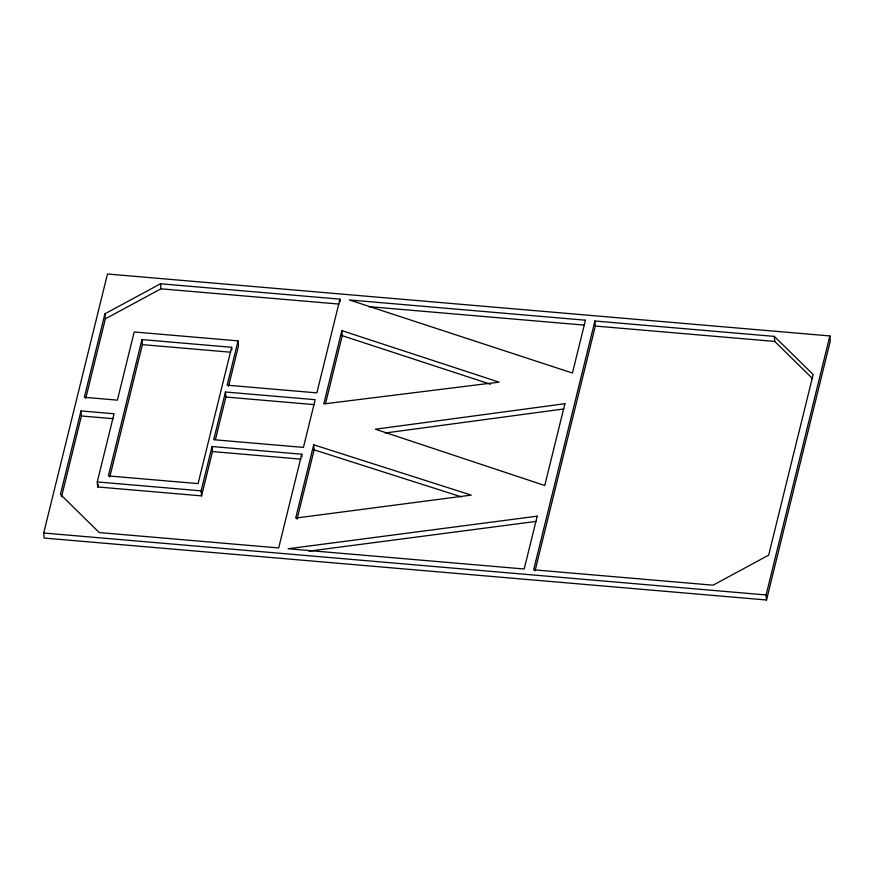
<?xml version="1.0" encoding="UTF-8"?>
<svg xmlns="http://www.w3.org/2000/svg" width="874" height="874" viewBox="0 0 874 874"><rect width="100%" height="100%" fill="white"/><g stroke="black" fill="none" stroke-linecap="round" stroke-linejoin="round"><path stroke-width="1.31" d="M43.7 533.02L107.48 273.999L829.874 335.944L830.3 340.98L766.52 600.001L44.126 538.056L43.7 533.02L766.094 594.954L766.52 600.001M80.998 410.933L60.437 494.433L99.254 532.561L278.675 547.943L301.748 454.218L212.043 446.527L201.129 490.838L201.555 495.875L97.68 486.971L97.265 481.935L114.046 413.763L80.998 410.933L81.413 415.98L61.508 496.825M340.15 301.672L339.942 299.148L160.521 283.766L104.913 313.799L84.352 397.299L117.4 400.139L134.181 331.967L238.056 340.882L238.482 345.918L228.54 386.319M85.75 398.369L105.339 318.846L104.913 313.799M97.68 486.971L98.325 484.349M141.949 339.593L108.387 475.926L198.092 483.617L231.654 347.295L141.949 339.593L142.375 344.64L109.785 476.996M225.47 392L213.726 439.709L303.431 447.401L315.175 399.691L225.47 392L225.896 397.047L215.452 439.458M238.056 340.882L227.153 385.183L316.858 392.874L339.942 299.148M201.555 495.875L212.469 451.574L212.043 446.527M313.711 444.811L295.674 518.085L471.261 495.11L313.711 444.811L314.137 449.848L297.062 519.2M341.832 330.634L323.784 403.908L499.076 382.146L341.832 330.634L342.247 335.682L325.499 403.722M594.899 321.009L533.643 569.804L713.064 585.187L768.661 555.154L813.148 374.52L774.32 336.392L594.899 321.009L595.325 326.057L535.041 570.875M766.094 594.954L829.874 335.944M105.339 318.846L160.936 288.813L339.003 304.076M385.237 432.991L563.981 408.923M308.85 551.144L536.275 521.385M368.795 306.632L584.52 325.128M595.325 326.057L774.746 341.439L812.601 378.617M142.375 344.64L230.725 352.211M225.896 397.047L314.247 404.618M81.413 415.98L113.15 418.701M212.469 451.574L300.82 459.145M97.265 481.935L201.129 490.838M314.137 449.848L461.352 496.858M342.247 335.682L490.478 384.232M774.32 336.392L774.746 341.439M301.748 454.218L301.967 456.741M231.654 347.295L231.872 349.808M160.521 283.766L160.936 288.813M537.204 516.173L524.192 568.996L288.114 548.752L537.204 516.173M564.899 403.701L544.753 485.496L375.405 429.221L564.899 403.701M585.46 320.201L572.448 373.034L349.382 299.957L585.46 320.201"/></g></svg>
